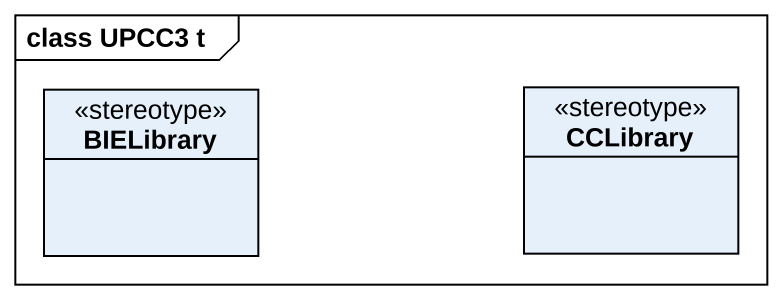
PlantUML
@startuml
mainframe class UPCC3 t
hide circle
hide empty members
class BIELibrary <<stereotype>>
class CCLibrary <<stereotype>>
@enduml
